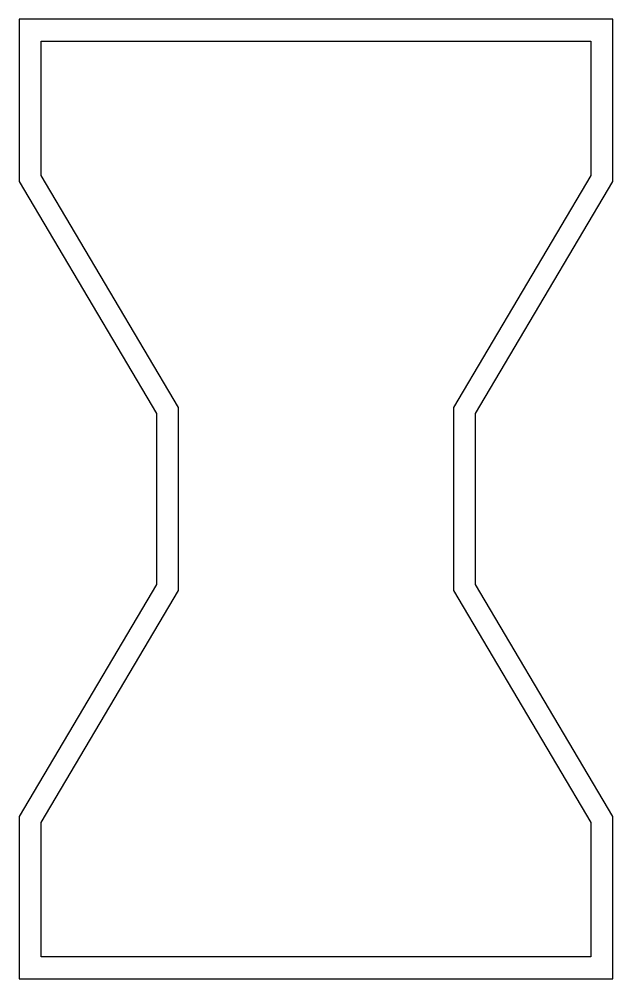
# Model space of a CAD drawing. Header units: millimetres. Extents: x -46.8 to 1.8, y -76.8 to 1.8.
import ezdxf

# ---------------------------------------------------------------- set-up
doc = ezdxf.new("R2010")
doc.units = ezdxf.units.MM
doc.layers.get('0').update_dxf_attribs({"linetype": 'CONTINUOUS'})

msp = doc.modelspace()

# ---------------------------------------------------------------- linework, layer by layer
for p, q in [((-46.8, 1.8), (-46.8, -11.493)), ((1.8, -11.493), (1.8, 1.8)), ((-35.55, -30.493), (-35.55, -44.507)), ((-9.45, -44.507), (-9.45, -30.493)), ((-46.8, -63.507), (-46.8, -76.8)), ((1.8, -76.8), (1.8, -63.507))]:
    msp.add_line(p, q)
for points in [[(1.8, -63.507), (-9.45, -44.507), (-9.45, -30.493), (1.8, -11.493), (1.8, 1.8), (-46.8, 1.8), (-46.8, -11.493), (-35.55, -30.493), (-35.55, -44.507), (-46.8, -63.507), (-46.8, -76.8), (1.8, -76.8)], [(-45, -75), (-45, -64), (-33.75, -45), (-33.75, -30), (-45, -11), (-45, 0), (0, 0), (0, -11), (-11.25, -30), (-11.25, -45), (0, -64), (0, -75)]]:
    msp.add_lwpolyline(points, close=True)

doc.saveas('drawing.dxf')
